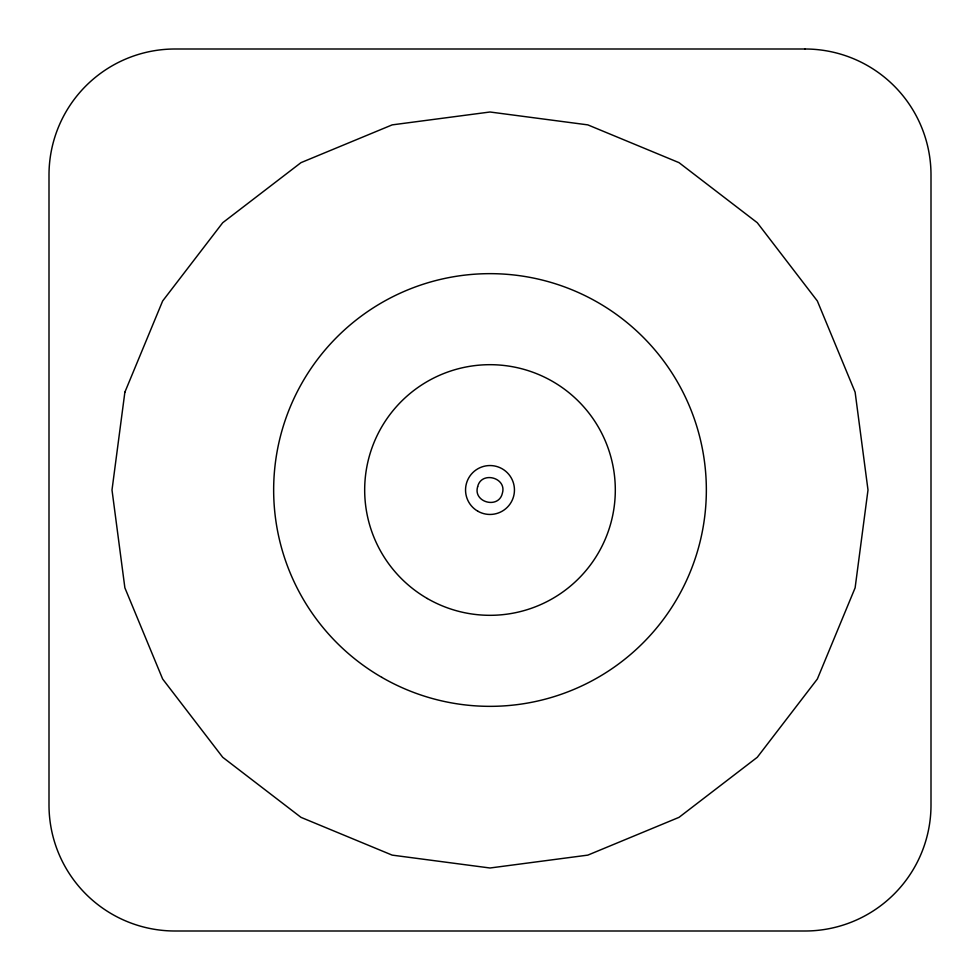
<?xml version="1.0" encoding="UTF-8"?>
<svg xmlns="http://www.w3.org/2000/svg" width="980" height="980" viewBox="0 0 980 980"><rect width="100%" height="100%" fill="white"/><g stroke="black" fill="none" stroke-linecap="round" stroke-linejoin="round"><path stroke-width="1.47" d="M124.877 392.172L112.002 490L124.877 587.829L162.643 679.005L222.717 757.283L300.995 817.357L392.172 855.124L490 867.998L587.829 855.124L679.005 817.357L757.283 757.283L817.357 679.005L855.124 587.829L867.998 490L855.124 392.172L817.357 300.995L757.283 222.717L679.005 162.643L587.829 124.877L490 112.002L392.172 124.877L300.995 162.643L222.717 222.717L162.643 300.995L124.877 392.172M477.652 486.693C472.801 502.397 498.698 509.331 502.348 493.308C507.199 477.603 481.303 470.67 477.652 486.693M804.997 49L175.004 49A126.004 126.004 0 0 0 49 175.004L49 804.997A126.004 126.004 0 0 0 175.004 931L804.997 931A126.004 126.004 0 0 0 931 804.997L931 175.004A126.004 126.004 0 0 0 804.997 49M427.341 598.523A125.305 125.305 0 0 0 615.305 490A125.305 125.305 0 0 0 427.341 381.477A125.305 125.305 0 0 0 427.341 598.523M477.774 511.18A24.451 24.451 0 0 0 514.451 490A24.451 24.451 0 0 0 477.774 468.82A24.451 24.451 0 0 0 477.774 511.18M381.833 677.364A216.347 216.347 0 0 0 706.347 490A216.347 216.347 0 0 0 381.833 302.636A216.347 216.347 0 0 0 381.833 677.364"/></g></svg>
